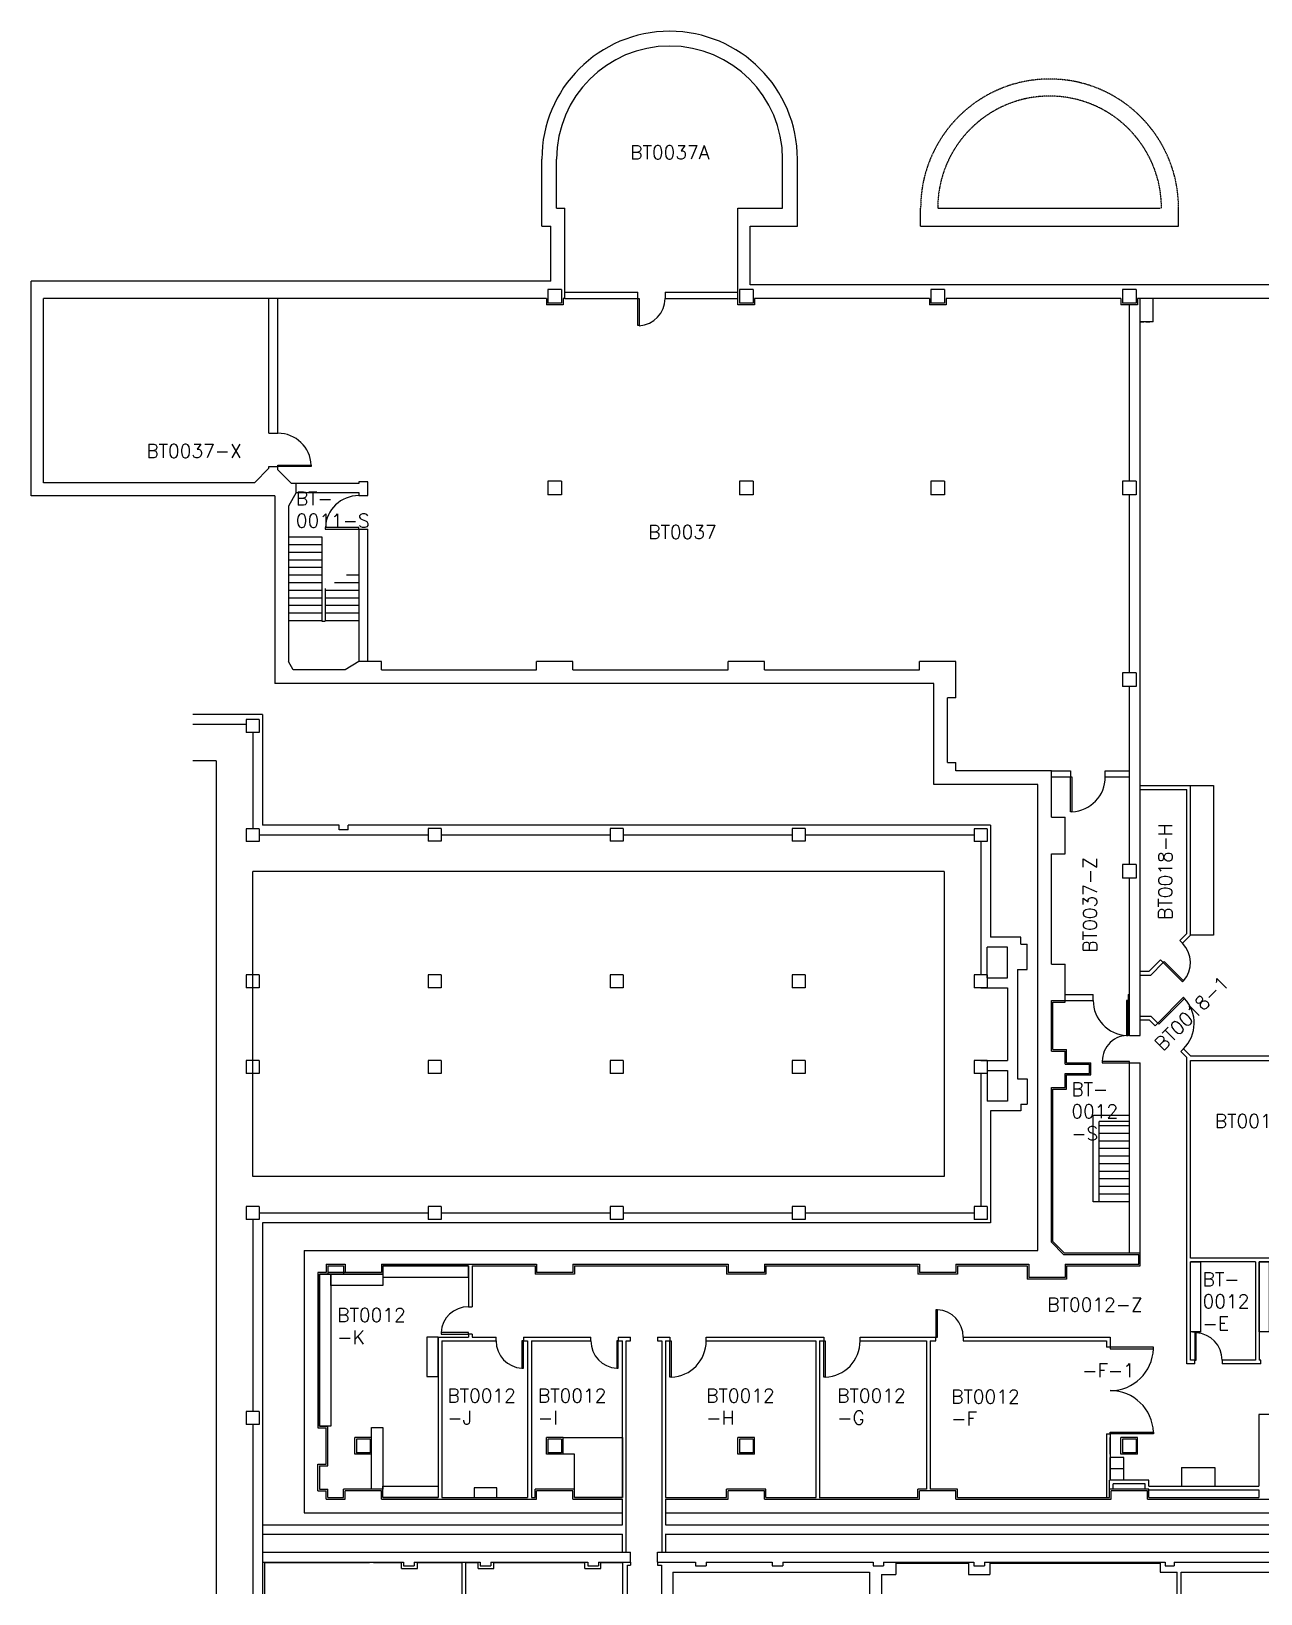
# Model space of a CAD drawing. Extents: x 2736 to 7299, y 18111 to 20264.
# Drawn here: x 2736 to 4357, y 18111 to 20171 of the extents above; entities that cross this region are included whole.
import ezdxf
from ezdxf.enums import TextEntityAlignment as Align

# ---------------------------------------------------------------- set-up
doc = ezdxf.new("R2010")
doc.units = 0
doc.header["$MEASUREMENT"] = 0
doc.linetypes.add('HIDDEN', pattern=[0.375, 0.25, -0.125])
doc.layers.get('0').update_dxf_attribs({"linetype": 'CONTINUOUS'})
for name, color, linetype in [('ARDOOR', 7, 'CONTINUOUS'), ('ARDOORNO', 4, 'CONTINUOUS'), ('ARROOMNO', 4, 'CONTINUOUS'), ('ARWALL', 7, 'CONTINUOUS'), ('COL', 14, 'CONTINUOUS'), ('EXWALL', 8, 'CONTINUOUS'), ('MILL', 1, 'CONTINUOUS')]:
    doc.layers.add(name, color=color, linetype=linetype)
doc.styles.add('ROMANS', font='romans.shx', dxfattribs={"height": 18})

# ---------------------------------------------------------------- blocks, each defined once
blk = doc.blocks.new('COL2')
for p, q in [((-0.5, -0.5), (-0.5, 0.5)), ((-0.5, 0.5), (0.5, 0.5)), ((0.5, -0.5), (0.5, 0.5)), ((-0.5, -0.5), (0.5, -0.5))]:
    blk.add_line(p, q)
blk = doc.blocks.new('A$C6FAB3CF1')
at = {"layer": 'ARDOOR', "linetype": 'CONTINUOUS'}
for p, q in [((0, 0), (0, 2)), ((0, 2), (44, 2)), ((44, 2), (44, 0)), ((44, 0), (0, 0))]:
    blk.add_line(p, q, dxfattribs=at)
blk.add_arc((0, 0), 44, 2.6052, 90.0592, dxfattribs=at)
blk = doc.blocks.new('A$C28BE432A')
at = {"layer": 'ARDOOR', "linetype": 'CONTINUOUS'}
for p, q in [((0, 2), (0, 0)), ((44, 2), (0, 2)), ((0, 0), (44, 0)), ((44, 0), (44, 2))]:
    blk.add_line(p, q, dxfattribs=at)
blk.add_arc((44, 0), 44, 89.9408, 177.3948, dxfattribs=at)
blk = doc.blocks.new('A$C71A95896')
at = {"layer": 'ARDOOR'}
for p, q in [((0, 36), (2, 36)), ((0, 0), (0, 36)), ((2, 36), (2, 0)), ((2, 0), (0, 0))]:
    blk.add_line(p, q, dxfattribs=at)
blk.add_arc((0, 35.9), 36, 273.1847, 0.0885, dxfattribs=at)
blk = doc.blocks.new('A$C2AF77418')
at = {"layer": 'ARDOOR', "linetype": 'CONTINUOUS'}
for p, q in [((0, 0), (0, 46)), ((0, 46), (2, 46)), ((2, 46), (2, 0)), ((2, 0), (0, 0))]:
    blk.add_line(p, q, dxfattribs=at)
blk.add_arc((0, 46), 46, 272.4919, 0.0542, dxfattribs=at)
blk = doc.blocks.new('A$C175C0D8C')
at = {"layer": 'ARDOOR', "linetype": 'CONTINUOUS'}
for p, q in [((46, 46), (44, 46)), ((44, 46), (44, 0)), ((46, 0), (46, 46)), ((44, 0), (46, 0))]:
    blk.add_line(p, q, dxfattribs=at)
blk.add_arc((46, 46), 46, 179.9458, 267.5081, dxfattribs=at)
blk = doc.blocks.new('A$C4CED1418')
at = {"layer": 'ARDOOR'}
for p, q in [((0, 2), (0, 0)), ((36, 2), (0, 2)), ((0, 0), (36, 0)), ((36, 0), (36, 2))]:
    blk.add_line(p, q, dxfattribs=at)
blk.add_arc((33.5, 2.6), 33.5, 85.7645, 180.9623, dxfattribs=at)
blk = doc.blocks.new('A$C09161909')
at = {"layer": 'ARDOOR'}
for p, q in [((0, 25.5), (1.4, 26.9)), ((25.5, 0), (0, 25.5)), ((1.4, 26.9), (26.9, 1.4)), ((26.9, 1.4), (25.5, 0))]:
    blk.add_line(p, q, dxfattribs=at)
blk.add_arc((0, 25.4), 36, 318.1847, 45.0885, dxfattribs=at)
blk = doc.blocks.new('A$C13252884')
at = {"layer": 'ARDOOR'}
for p, q in [((33.9, 67.9), (0, 33.9)), ((1.4, 32.5), (35.4, 66.5)), ((35.4, 66.5), (33.9, 67.9)), ((0, 33.9), (1.4, 32.5))]:
    blk.add_line(p, q, dxfattribs=at)
blk.add_arc((0, 34), 48, 314.9502, 42.612, dxfattribs=at)
blk = doc.blocks.new('A$C47441A18')
at = {"layer": 'ARDOOR'}
for p, q in [((36, 2), (0, 2)), ((0, 2), (0, 0)), ((36, 0), (36, 2)), ((0, 0), (36, 0))]:
    blk.add_line(p, q, dxfattribs=at)
blk.add_arc((35.9, 0), 36, 89.9115, 176.8153, dxfattribs=at)
blk = doc.blocks.new('A$C715325A9')
at = {"layer": 'ARDOOR'}
for p, q in [((36, 36), (34, 36)), ((34, 36), (34, 0)), ((36, 0), (36, 36)), ((34, 0), (36, 0))]:
    blk.add_line(p, q, dxfattribs=at)
blk.add_arc((36, 35.9), 36, 179.9115, 266.8153, dxfattribs=at)
blk = doc.blocks.new('A$C1F04628E')
at = {"layer": 'ARDOOR'}
for p, q in [((36, 36), (34, 36)), ((34, 36), (34, 0)), ((36, 0), (36, 36)), ((34, 0), (36, 0))]:
    blk.add_line(p, q, dxfattribs=at)
blk.add_arc((36, 35.9), 36, 179.9115, 266.8153, dxfattribs=at)
blk = doc.blocks.new('A$C71134248')
at = {"layer": 'ARDOOR'}
for p, q in [((0, 48), (2, 48)), ((0, 0), (0, 48)), ((2, 48), (2, 0)), ((2, 0), (0, 0))]:
    blk.add_line(p, q, dxfattribs=at)
blk.add_arc((0, 48), 48, 272.388, 0.0498, dxfattribs=at)
blk = doc.blocks.new('A$C7FD07D74')
at = {"layer": 'ARDOOR'}
for p, q in [((0, 48), (2, 48)), ((0, 0), (0, 48)), ((2, 48), (2, 0)), ((2, 0), (0, 0))]:
    blk.add_line(p, q, dxfattribs=at)
blk.add_arc((0, 48), 48, 272.388, 0.0498, dxfattribs=at)
blk = doc.blocks.new('A$C44C4454F')
at = {"layer": 'ARDOOR'}
for p, q in [((2, 36), (0, 36)), ((0, 36), (0, 0)), ((2, 0), (2, 36)), ((0, 0), (2, 0))]:
    blk.add_line(p, q, dxfattribs=at)
blk.add_arc((0, 0.1), 36, 359.9115, 86.8153, dxfattribs=at)
blk = doc.blocks.new('A$C3AAB4652')
at = {"layer": 'ARDOOR'}
for p, q in [((57, 57), (0, 57)), ((0, 57), (0, 55)), ((0, 55), (57, 55)), ((57, 55), (57, 57))]:
    blk.add_line(p, q, dxfattribs=at)
blk.add_arc((0, 57), 57, 269.9647, 357.9892, dxfattribs=at)
blk = doc.blocks.new('A$C2E1C2CAE')
at = {"layer": 'ARDOOR'}
for p, q in [((0, 0), (0, 2)), ((0, 2), (57, 2)), ((57, 2), (57, 0)), ((57, 0), (0, 0))]:
    blk.add_line(p, q, dxfattribs=at)
blk.add_arc((0, 0), 57, 2.0108, 90.0353, dxfattribs=at)
blk = doc.blocks.new('A$C4C9621B4')
at = {"layer": 'ARDOOR'}
for p, q in [((2, 36), (0, 36)), ((0, 36), (0, 0)), ((2, 0), (2, 36)), ((0, 0), (2, 0))]:
    blk.add_line(p, q, dxfattribs=at)
blk.add_arc((0, 0.1), 36, 359.9115, 86.8153, dxfattribs=at)

msp = doc.modelspace()

# ---------------------------------------------------------------- linework, layer by layer
msp.add_line((4357, 18419.3), (4355, 18419.3))
at = {"layer": 'ARDOOR'}
msp.add_line((4193, 18847.2), (4198, 18847.2), dxfattribs=at)
at = {"layer": 'ARWALL'}
for p, q in [((3439.5, 19826.7), (3535.5, 19826.7)), ((3439.5, 19818.7), (3535.5, 19818.7)), ((3535.5, 19818.7), (3535.5, 19826.7)), ((3571.5, 19826.7), (3667.5, 19826.7)), ((3571.5, 19826.7), (3571.5, 19818.7)), ((3571.5, 19818.7), (3667.5, 19818.7)), ((4215, 19787.7), (4198, 19787.7)), ((4081, 19196), (4106, 19196)), ((4152, 19196), (4184, 19196)), ((4081, 19188), (4106, 19188)), ((4152, 19188), (4184, 19188)), ((4250.2, 18972.2), (4259.5, 18981.5)), ((4250.2, 18972.2), (4253.7, 18968.7)), ((4253.7, 18968.7), (4264.5, 18979.5)), ((4224.7, 18946.8), (4209.8, 18931.8)), ((4228.3, 18943.3), (4224.7, 18946.8)), ((4198, 18931.8), (4209.8, 18931.8)), ((4198, 18926.8), (4211.8, 18926.8)), ((4211.8, 18926.8), (4228.3, 18943.3)), ((4099, 18901.3), (4136, 18901.3)), ((4099, 18893.3), (4136, 18893.3)), ((4182, 18901.3), (4184, 18901.3)), ((4198, 18872.8), (4211.8, 18872.8)), ((4198, 18867.8), (4209.8, 18867.8)), ((4217.6, 18860), (4209.8, 18867.8)), ((4211.8, 18872.8), (4221.2, 18863.5)), ((4221.2, 18863.5), (4217.6, 18860)), ((4251.6, 18826), (4255.1, 18829.6)), ((4251.6, 18826), (4259.5, 18818.1)), ((4255.1, 18829.6), (4264.5, 18820.2)), ((4264.5, 18820.2), (4384, 18820.2)), ((4264.5, 18814.2), (4384, 18814.2)), ((3312.2, 18543.7), (3312.2, 18489.7)), ((3317.2, 18543.7), (3317.2, 18489.7)), ((4427, 18553.7), (4264.5, 18553.7)), ((4350, 18548.7), (4264.5, 18548.7)), ((4350, 18548.7), (4350, 18419.3)), ((4451, 18548.7), (4355, 18548.7)), ((4355, 18548.7), (4355, 18419.3)), ((3312.2, 18489.7), (3317.2, 18489.7)), ((3312.2, 18453.7), (3312.2, 18449.7)), ((3317.2, 18453.7), (3312.2, 18453.7)), ((3317.2, 18453.7), (3317.2, 18449.7)), ((3272.2, 18449.7), (3272.2, 18238.2)), ((3272.2, 18449.7), (3312.2, 18449.7)), ((3277.2, 18444.7), (3277.2, 18238.2)), ((3277.2, 18444.7), (3348.7, 18444.7)), ((3317.2, 18449.7), (3348.7, 18449.7)), ((3348.7, 18444.7), (3348.7, 18449.7)), ((3384.7, 18449.7), (3473.7, 18449.7)), ((3384.7, 18449.7), (3384.7, 18444.7)), ((3384.7, 18444.7), (3390.2, 18444.7)), ((3390.2, 18444.7), (3390.2, 18238.2)), ((3395.2, 18444.7), (3395.2, 18238.2)), ((3395.2, 18444.7), (3473.7, 18444.7)), ((3473.7, 18444.7), (3473.7, 18449.7)), ((3509.7, 18449.7), (3525.7, 18449.7)), ((3509.7, 18449.7), (3509.7, 18444.7)), ((3509.7, 18444.7), (3515.2, 18444.7)), ((3515.2, 18238.2), (3515.2, 18444.7)), ((3520.2, 18166.1), (3520.2, 18444.7)), ((3520.2, 18444.7), (3525.7, 18444.7)), ((3525.7, 18444.7), (3525.7, 18449.7)), ((3561.7, 18449.7), (3577.7, 18449.7)), ((3561.7, 18449.7), (3561.7, 18444.7)), ((3561.7, 18444.7), (3567.2, 18444.7)), ((3567.2, 18444.7), (3567.2, 18166.1)), ((3572.2, 18444.7), (3572.2, 18238.2)), ((3572.2, 18444.7), (3577.7, 18444.7)), ((3577.7, 18449.7), (3577.7, 18444.7)), ((3625.7, 18449.7), (3780.7, 18449.7)), ((3625.7, 18444.7), (3625.7, 18449.7)), ((3625.7, 18444.7), (3770.2, 18444.7)), ((3770.2, 18444.7), (3770.2, 18238.2)), ((3775.2, 18444.7), (3775.2, 18238.2)), ((3775.2, 18444.7), (3780.7, 18444.7)), ((3780.7, 18449.7), (3780.7, 18444.7)), ((3828.7, 18449.7), (3928.7, 18449.7)), ((3828.7, 18444.7), (3828.7, 18449.7)), ((3828.7, 18444.7), (3916.2, 18444.7)), ((3916.2, 18444.7), (3916.2, 18249.2)), ((3921.2, 18444.7), (3921.2, 18249.2)), ((3921.2, 18444.7), (3928.7, 18444.7)), ((3928.7, 18444.7), (3928.7, 18449.7)), ((3964.7, 18449.7), (4158.5, 18449.7)), ((3964.7, 18449.7), (3964.7, 18444.7)), ((3964.7, 18444.7), (4153.5, 18444.7)), ((4153.5, 18444.7), (4153.5, 18436.2)), ((4158.5, 18436.2), (4153.5, 18436.2)), ((4158.5, 18449.7), (4158.5, 18436.2)), ((4270, 18414.3), (4259.5, 18414.3)), ((4270, 18419.3), (4264.5, 18419.3)), ((4270, 18414.3), (4270, 18419.3)), ((4350, 18419.3), (4306, 18419.3)), ((4306, 18419.3), (4306, 18414.3)), ((4357, 18414.3), (4306, 18414.3)), ((4355, 18414.3), (4308, 18414.3)), ((4357, 18414.3), (4357, 18419.3)), ((4580, 18347.7), (4354.5, 18347.7)), ((4354.5, 18347.7), (4354.5, 18253.2)), ((3184.5, 18317.2), (3162.5, 18317.2)), ((3162.5, 18295.2), (3162.5, 18317.2)), ((3184.5, 18295.2), (3184.5, 18317.2)), ((3415, 18295.2), (3415, 18317.2)), ((3437, 18317.2), (3415, 18317.2)), ((3437, 18295.2), (3437, 18317.2)), ((3689.5, 18317.2), (3667.5, 18317.2)), ((3667.5, 18295.2), (3667.5, 18317.2)), ((3689.5, 18295.2), (3689.5, 18317.2)), ((4153.5, 18322.2), (4153.5, 18238.2)), ((4153.5, 18322.2), (4158.5, 18322.2)), ((4158.5, 18322.2), (4158.5, 18261.2)), ((4158.5, 18295.2), (4158.5, 18317.2)), ((4172.5, 18295.2), (4172.5, 18317.2)), ((4194.5, 18317.2), (4172.5, 18317.2)), ((4194.5, 18295.2), (4194.5, 18317.2)), ((3184.5, 18295.2), (3162.5, 18295.2)), ((3437, 18295.2), (3415, 18295.2)), ((3689.5, 18295.2), (3667.5, 18295.2)), ((4194.5, 18295.2), (4172.5, 18295.2)), ((4252.5, 18277.7), (4252.5, 18253.7)), ((4296.5, 18277.7), (4296.5, 18253.7)), ((4209.5, 18261.2), (4157.5, 18261.2)), ((4204.5, 18256.2), (4162.5, 18256.2)), ((4354.5, 18248.2), (4354.5, 18238.2)), ((3515.2, 18202.1), (3515.2, 18236.2)), ((3572.2, 18236.2), (3572.2, 18202.1)), ((3515.2, 18166.1), (3515.2, 18190.1)), ((3572.2, 18190.1), (3572.2, 18166.1)), ((3043.9, 18152.8), (3181.9, 18152.8)), ((3043.9, 18111.4), (3043.9, 18152.8)), ((3186.9, 18152.8), (3223.9, 18152.8)), ((3223.9, 18144.8), (3223.9, 18152.8)), ((3223.9, 18144.8), (3244.9, 18144.8)), ((3244.9, 18144.8), (3244.9, 18152.8)), ((3244.9, 18152.8), (3303.9, 18152.8)), ((3303.9, 18111.4), (3303.9, 18152.8)), ((3308.9, 18152.8), (3324.9, 18152.8)), ((3308.9, 18111.4), (3308.9, 18152.8)), ((3324.9, 18144.8), (3324.9, 18152.8)), ((3324.9, 18144.8), (3345.9, 18144.8)), ((3345.9, 18152.8), (3465.9, 18152.8)), ((3345.9, 18144.8), (3345.9, 18152.8)), ((3465.9, 18144.8), (3465.9, 18152.8)), ((3465.9, 18144.8), (3486.9, 18144.8)), ((3486.9, 18152.8), (3515.9, 18152.8)), ((3486.9, 18144.8), (3486.9, 18152.8)), ((3515.9, 18111.4), (3515.9, 18152.8)), ((3521.9, 18149), (3525.7, 18149)), ((3521.9, 18111.4), (3521.9, 18149)), ((3525.7, 18153.1), (3525.7, 18149)), ((3561.7, 18153.1), (3561.7, 18149)), ((3561.7, 18149), (3566.9, 18149)), ((3566.9, 18149), (3566.9, 18111.4)), ((3875.9, 18151.8), (3971.7, 18151.8)), ((3875.9, 18151.8), (3875.9, 18136.8)), ((3971.7, 18151.8), (3971.7, 18136.8)), ((3999.7, 18151.8), (4224.4, 18151.8)), ((3999.7, 18151.8), (3999.7, 18136.8)), ((4224.4, 18151.8), (4224.4, 18139.8)), ((3581.9, 18139.8), (3840.9, 18139.8)), ((3581.9, 18139.8), (3581.9, 18111.4)), ((3840.9, 18139.8), (3840.9, 18111.4)), ((3856.9, 18136.8), (3856.9, 18111.4)), ((3856.9, 18136.8), (3875.9, 18136.8)), ((3971.7, 18136.8), (3999.7, 18136.8)), ((4224.4, 18139.8), (4246.9, 18139.8)), ((4246.9, 18111.4), (4246.9, 18139.8)), ((4251.9, 18139.8), (4376.9, 18139.8)), ((4251.9, 18111.4), (4251.9, 18139.8))]:
    msp.add_line(p, q, dxfattribs=at)
at = {"layer": 'ARWALL', "linetype": 'CONTINUOUS'}
for p, q in [((4215, 19787.7), (4215, 19818.7)), ((4106, 19196), (4106, 19188)), ((4152, 19188), (4152, 19196)), ((4198, 19176.5), (4264.5, 19176.5)), ((4264.5, 18979.5), (4264.5, 19176.5)), ((4198, 19171.5), (4259.5, 19171.5)), ((4259.5, 18981.5), (4259.5, 19171.5)), ((4136, 18893.3), (4136, 18901.3)), ((4182, 18901.3), (4182, 18893.3)), ((4182, 18893.3), (4184, 18893.3)), ((4259.5, 18414.3), (4259.5, 18818.1)), ((4264.5, 18553.7), (4264.5, 18814.2)), ((4264.5, 18787.2), (4264.5, 18807.1)), ((4264.5, 18419.3), (4264.5, 18548.7)), ((4252.5, 18277.7), (4296.5, 18277.7)), ((4157.5, 18249.2), (4157.5, 18261.2)), ((4162.5, 18249.2), (4162.5, 18256.2)), ((4204.5, 18249.2), (4204.5, 18256.2)), ((4209.5, 18253.2), (4209.5, 18261.2)), ((4209.5, 18253.2), (4354.5, 18253.2)), ((4209.5, 18248.2), (4354.5, 18248.2))]:
    msp.add_line(p, q, dxfattribs=at)
at = {"layer": 'EXWALL'}
for p, q in [((3409, 19913.7), (3409, 20002.2)), ((3428.5, 19937.7), (3428.5, 20002.2)), ((3726.5, 19937.7), (3726.5, 20002.2)), ((3746, 19913.7), (3746, 20002.2)), ((3428.5, 19937.7), (3439.5, 19937.7)), ((3439.5, 19818.7), (3439.5, 19937.7)), ((3667.5, 19937.7), (3726.5, 19937.7)), ((3667.5, 19810.2), (3667.5, 19937.7)), ((3908.5, 19913.7), (3908.5, 19937.7)), ((3931, 19937.7), (4224.5, 19937.7)), ((4248.5, 19913.7), (4248.5, 19937.7)), ((3409, 19913.7), (3421, 19913.7)), ((3421, 19841.2), (3421, 19913.7)), ((3683.5, 19913.7), (3746, 19913.7)), ((3683.5, 19836.7), (3683.5, 19913.7)), ((3908.5, 19913.7), (4200.5, 19913.7)), ((4200.5, 19913.7), (4248.5, 19913.7)), ((3421, 19841.2), (2735.7, 19841.2)), ((2735.7, 19558.2), (2735.7, 19841.2)), ((4678.2, 19836.7), (3683.5, 19836.7)), ((3415, 19818.7), (2751.7, 19818.7)), ((2751.7, 19575.7), (2751.7, 19818.7)), ((3049, 19640.9), (3049, 19818.7)), ((3061, 19640.9), (3061, 19818.7)), ((3415, 19818.7), (3415, 19810.2)), ((3437, 19818.7), (3437, 19810.2)), ((3439.5, 19818.7), (3437, 19818.7)), ((3920, 19818.7), (3689.5, 19818.7)), ((3689.5, 19818.7), (3689.5, 19810.2)), ((3920, 19818.7), (3920, 19810.2)), ((4082.8, 19818.7), (3942, 19818.7)), ((3942, 19818.7), (3942, 19810.2)), ((4172.5, 19818.7), (4082.8, 19818.7)), ((4172.5, 19818.7), (4172.5, 19810.2)), ((4425, 19818.7), (4194.5, 19818.7)), ((4194.5, 19818.7), (4194.5, 19810.2)), ((3437, 19810.2), (3415, 19810.2)), ((3689.5, 19810.2), (3667.5, 19810.2)), ((3942, 19810.2), (3920, 19810.2)), ((4194.5, 19810.2), (4172.5, 19810.2)), ((3049, 19640.9), (3061, 19640.9)), ((3030.3, 19575.7), (3049, 19594.9)), ((3049, 19596.9), (3061, 19596.9)), ((3049, 19594.9), (3049, 19596.9)), ((3061, 19594.9), (3061, 19596.9)), ((3061, 19592.7), (3061, 19594.9)), ((3079, 19574.7), (3061, 19592.7)), ((3030.3, 19575.7), (2751.7, 19575.7)), ((3085, 19574.7), (3079, 19574.7)), ((3167.5, 19574.7), (3085, 19574.7)), ((3085, 19562.7), (3085, 19574.7)), ((3167.5, 19576.7), (3167.5, 19574.7)), ((3179.5, 19576.7), (3167.5, 19576.7)), ((3179.5, 19558.7), (3179.5, 19576.7)), ((3057.1, 19558.2), (2735.7, 19558.2)), ((3057.1, 19558.2), (3057.1, 19311.2)), ((3085, 19562.7), (3075.1, 19544.7)), ((3075.1, 19544.7), (3075.1, 19340.2)), ((3085, 19562.7), (3167.5, 19562.7)), ((3167.5, 19562.7), (3167.5, 19558.7)), ((3167.5, 19558.7), (3179.5, 19558.7)), ((3075.1, 19504.2), (3119.1, 19504.2)), ((3119.1, 19504.2), (3119.1, 19393.2)), ((3167.5, 19514.7), (3167.5, 19340.2)), ((3167.5, 19514.7), (3179.5, 19514.7)), ((3179.5, 19340.2), (3179.5, 19514.7)), ((3075.1, 19494.2), (3119.1, 19494.2)), ((3075.1, 19484.2), (3119.1, 19484.2)), ((3075.1, 19474.2), (3119.1, 19474.2)), ((3075.1, 19464.2), (3119.1, 19464.2)), ((3075.1, 19454.2), (3119.1, 19454.2)), ((3075.1, 19444.2), (3119.1, 19444.2)), ((3135.8, 19444.2), (3167.5, 19444.2)), ((3151.3, 19454.2), (3167.5, 19454.2)), ((3075.1, 19434.2), (3119.1, 19434.2)), ((3075.1, 19424.2), (3119.1, 19424.2)), ((3123.5, 19436.2), (3123.5, 19393.2)), ((3123.5, 19434.2), (3167.5, 19434.2)), ((3123.5, 19424.2), (3167.5, 19424.2)), ((3075.1, 19414.2), (3119.1, 19414.2)), ((3075.1, 19404.2), (3119.1, 19404.2)), ((3123.5, 19414.2), (3167.5, 19414.2)), ((3123.5, 19404.2), (3167.5, 19404.2)), ((3075.1, 19394.2), (3119.1, 19394.2)), ((3119.1, 19393.2), (3123.5, 19393.2)), ((3123.5, 19394.2), (3167.5, 19394.2)), ((3081.1, 19329.2), (3075.1, 19340.2)), ((3167.5, 19340.2), (3149.5, 19329.2)), ((3197.5, 19340.2), (3167.5, 19340.2)), ((3197.5, 19329.2), (3197.5, 19340.2)), ((3402, 19329.2), (3402, 19340.2)), ((3450, 19340.2), (3402, 19340.2)), ((3450, 19329.2), (3450, 19340.2)), ((3702.5, 19340.2), (3654.5, 19340.2)), ((3654.5, 19329.2), (3654.5, 19340.2)), ((3702.5, 19329.2), (3702.5, 19340.2)), ((3955, 19340.2), (3907, 19340.2)), ((3907, 19329.2), (3907, 19340.2)), ((3955, 19292.2), (3955, 19340.2)), ((3149.5, 19329.2), (3081.1, 19329.2)), ((3197.5, 19329.2), (3402, 19329.2)), ((3450, 19329.2), (3654.5, 19329.2)), ((3702.5, 19329.2), (3907, 19329.2)), ((3926, 19311.2), (3057.1, 19311.2)), ((3926, 19178), (3926, 19311.2)), ((3944, 19207), (3944, 19292.2)), ((3955, 19292.2), (3944, 19292.2)), ((3040.7, 19270.2), (2948.8, 19270.2)), ((3019.2, 19257.2), (2948.8, 19257.2)), ((3040.7, 19270.2), (3040.7, 19124.2)), ((3027.7, 19246.7), (3027.7, 19119.7)), ((2979.7, 19209.2), (2948.8, 19209.2)), ((2979.7, 19209.2), (2979.7, 18111.4)), ((3944, 19207), (3955, 19207)), ((3955, 19196), (3955, 19207)), ((4081, 19196), (3955, 19196)), ((4081, 19134.7), (4081, 19196)), ((4063, 19178), (3926, 19178)), ((4063, 18563.7), (4063, 19178)), ((4081, 19134.7), (4099, 19134.7)), ((4099, 19086.7), (4099, 19134.7)), ((3259.2, 19111.2), (3036.2, 19111.2)), ((3141.7, 19124.2), (3040.7, 19124.2)), ((3141.7, 19118.2), (3141.7, 19124.2)), ((3153.7, 19118.2), (3141.7, 19118.2)), ((4000.7, 19124.2), (3153.7, 19124.2)), ((3153.7, 19118.2), (3153.7, 19124.2)), ((3499.2, 19111.2), (3276.2, 19111.2)), ((3739.2, 19111.2), (3516.2, 19111.2)), ((3979.2, 19111.2), (3756.2, 19111.2)), ((4000.7, 19124.2), (4000.7, 18976.7)), ((3987.7, 19102.7), (3987.7, 18927.2)), ((4081, 19086.7), (4099, 19086.7)), ((4081, 18941.3), (4081, 19086.7)), ((3939.7, 19063.2), (3027.7, 19063.2)), ((3027.7, 18661.2), (3027.7, 19063.2)), ((3939.7, 19063.2), (3939.7, 18661.2)), ((4040.5, 18976.7), (4000.7, 18976.7)), ((4040.5, 18967.7), (4040.5, 18976.7)), ((4040.5, 18967.7), (4049, 18967.7)), ((4049, 18934.2), (4049, 18967.7)), ((3996.2, 18923.2), (3996.2, 18963.7)), ((4023.2, 18963.7), (3996.2, 18963.7)), ((4023.2, 18923.2), (4023.2, 18963.7)), ((4023.2, 18923.2), (4023.2, 18934.2)), ((4036.2, 18934.2), (4049, 18934.2)), ((4036.2, 18934.2), (4036.2, 18790.2)), ((4081, 18941.3), (4099, 18941.3)), ((4099, 18891.3), (4099, 18941.3)), ((3987.7, 18910.2), (4023.2, 18910.2)), ((3996.2, 18923.2), (4023.2, 18923.2)), ((3996.2, 18910.2), (4023.2, 18910.2)), ((4023.2, 18910.2), (4023.2, 18814.2)), ((4081, 18826.5), (4081, 18893.3)), ((4081, 18893.3), (4099, 18893.3)), ((4083, 18828.5), (4083, 18891.3)), ((4083, 18891.3), (4099, 18891.3)), ((4184, 18847.2), (4198, 18847.2)), ((4081, 18826.5), (4099, 18826.5)), ((4083, 18828.5), (4101, 18828.5)), ((4099, 18809.2), (4099, 18826.5)), ((4101, 18811.2), (4101, 18828.5)), ((3987.7, 18814.2), (4023.2, 18814.2)), ((4099, 18809.2), (4131, 18809.2)), ((4101, 18811.2), (4133, 18811.2)), ((4131, 18797.2), (4131, 18809.2)), ((4133, 18795.2), (4133, 18811.2)), ((4184, 18811.1), (4198, 18811.1)), ((3987.7, 18797.2), (3987.7, 18621.7)), ((3996.2, 18801.2), (3996.2, 18760.7)), ((3996.2, 18801.2), (4023.2, 18801.2)), ((4023.2, 18801.2), (4023.2, 18760.7)), ((4023.2, 18801.2), (4023.2, 18790.2)), ((4036.2, 18790.2), (4049, 18790.2)), ((4049, 18790.2), (4049, 18756.7)), ((4099, 18778.5), (4099, 18797.2)), ((4099, 18797.2), (4131, 18797.2)), ((4101, 18776.5), (4101, 18795.2)), ((4101, 18795.2), (4133, 18795.2)), ((4023.2, 18760.7), (3996.2, 18760.7)), ((4081, 18574.7), (4081, 18778.5)), ((4081, 18778.5), (4099, 18778.5)), ((4083, 18575.5), (4083, 18776.5)), ((4083, 18776.5), (4101, 18776.5)), ((4040.5, 18747.7), (4000.7, 18747.7)), ((4000.7, 18747.7), (4000.7, 18600.2)), ((4040.5, 18756.7), (4040.5, 18747.7)), ((4040.5, 18756.7), (4049, 18756.7)), ((4183.5, 18741.9), (4136, 18741.9)), ((4183.5, 18733.9), (4144, 18733.9)), ((4184, 18728.1), (4144, 18728.1)), ((4184, 18718.1), (4144, 18718.1)), ((4184, 18708.1), (4144, 18708.1)), ((4184, 18698.1), (4144, 18698.1)), ((4184, 18688.1), (4144, 18688.1)), ((4184, 18678.1), (4144, 18678.1)), ((3939.7, 18661.2), (3027.7, 18661.2)), ((4184, 18668.1), (4144, 18668.1)), ((4184, 18658.1), (4144, 18658.1)), ((4184, 18648.1), (4144, 18648.1)), ((4184, 18638.1), (4144, 18638.1)), ((4144, 18628.1), (4136, 18628.1)), ((4184, 18628.1), (4144, 18628.1)), ((3027.7, 18604.7), (3027.7, 18351.7)), ((3259.2, 18613.2), (3036.2, 18613.2)), ((4000.7, 18600.2), (3040.7, 18600.2)), ((3040.7, 18600.2), (3040.7, 18111.4)), ((3499.2, 18613.2), (3276.2, 18613.2)), ((3739.2, 18613.2), (3516.2, 18613.2)), ((3979.2, 18613.2), (3756.2, 18613.2)), ((4097, 18558.7), (4081, 18574.7)), ((4097.8, 18560.7), (4083, 18575.5)), ((3095.7, 18563.7), (4063, 18563.7)), ((3095.7, 18563.7), (3095.7, 18218.2)), ((4097, 18558.7), (4196, 18558.7)), ((4097.8, 18560.7), (4198, 18560.7)), ((4196, 18545.7), (4196, 18558.7)), ((4198, 18543.7), (4198, 18560.7)), ((3113.7, 18534.7), (3113.7, 18330.2)), ((3124.7, 18534.7), (3113.7, 18534.7)), ((3124.7, 18545.7), (3124.7, 18534.7)), ((3124.7, 18545.7), (3149.5, 18545.7)), ((3126.7, 18543.7), (3126.7, 18532.7)), ((3126.7, 18543.7), (3147.5, 18543.7)), ((3197.5, 18534.7), (3126.7, 18534.7)), ((3147.5, 18543.7), (3147.5, 18532.7)), ((3149.5, 18545.7), (3149.5, 18534.7)), ((3197.5, 18545.7), (3402, 18545.7)), ((3197.5, 18545.7), (3197.5, 18534.7)), ((3199.5, 18543.7), (3312.2, 18543.7)), ((3199.5, 18543.7), (3199.5, 18532.7)), ((3317.2, 18543.7), (3400, 18543.7)), ((3400, 18543.7), (3400, 18532.7)), ((3402, 18545.7), (3402, 18534.7)), ((3450, 18534.7), (3402, 18534.7)), ((3450, 18545.7), (3654.5, 18545.7)), ((3450, 18545.7), (3450, 18534.7)), ((3452, 18543.7), (3652.5, 18543.7)), ((3452, 18543.7), (3452, 18532.7)), ((3652.5, 18543.7), (3652.5, 18532.7)), ((3654.5, 18545.7), (3654.5, 18534.7)), ((3702.5, 18534.7), (3654.5, 18534.7)), ((3702.5, 18545.7), (3907, 18545.7)), ((3702.5, 18545.7), (3702.5, 18534.7)), ((3704.5, 18543.7), (3905, 18543.7)), ((3704.5, 18543.7), (3704.5, 18532.7)), ((3905, 18543.7), (3905, 18532.7)), ((3907, 18545.7), (3907, 18534.7)), ((3955, 18534.7), (3907, 18534.7)), ((3955, 18545.7), (4051, 18545.7)), ((3955, 18545.7), (3955, 18534.7)), ((3957, 18543.7), (4049, 18543.7)), ((3957, 18543.7), (3957, 18532.7)), ((4049, 18543.7), (4049, 18526.2)), ((4051, 18545.7), (4051, 18528.2)), ((4099, 18545.7), (4196, 18545.7)), ((4099, 18545.7), (4099, 18528.2)), ((4101, 18543.7), (4198, 18543.7)), ((4101, 18543.7), (4101, 18526.2)), ((3115.7, 18532.7), (3115.7, 18332.2)), ((3126.7, 18532.7), (3115.7, 18532.7)), ((3199.5, 18532.7), (3126.7, 18532.7)), ((3199.5, 18517.7), (3147.5, 18517.7)), ((3199.5, 18528.7), (3312.2, 18528.7)), ((3452, 18532.7), (3400, 18532.7)), ((3704.5, 18532.7), (3652.5, 18532.7)), ((3957, 18532.7), (3905, 18532.7)), ((4101, 18526.2), (4049, 18526.2)), ((4099, 18528.2), (4051, 18528.2)), ((3027.7, 18334.7), (3027.7, 18111.4)), ((3113.7, 18330.2), (3124.7, 18330.2)), ((3115.7, 18332.2), (3126.7, 18332.2)), ((3124.7, 18282.2), (3124.7, 18330.2)), ((3126.7, 18280.2), (3126.7, 18332.2)), ((3113.7, 18282.2), (3124.7, 18282.2)), ((3113.7, 18247.2), (3113.7, 18282.2)), ((3115.7, 18280.2), (3126.7, 18280.2)), ((3115.7, 18280.2), (3115.7, 18249.2)), ((3113.7, 18247.2), (3124.7, 18247.2)), ((3115.7, 18249.2), (3126.7, 18249.2)), ((3124.7, 18236.2), (3124.7, 18247.2)), ((3126.7, 18238.2), (3126.7, 18249.2)), ((3199.5, 18249.2), (3147.5, 18249.2)), ((3147.5, 18238.2), (3147.5, 18249.2)), ((3197.5, 18247.2), (3149.5, 18247.2)), ((3149.5, 18236.2), (3149.5, 18247.2)), ((3197.5, 18236.2), (3197.5, 18247.2)), ((3199.5, 18253.2), (3272.2, 18253.2)), ((3199.5, 18238.2), (3199.5, 18249.2)), ((3400, 18238.2), (3400, 18249.2)), ((3452, 18249.2), (3400, 18249.2)), ((3402, 18236.2), (3402, 18247.2)), ((3450, 18247.2), (3402, 18247.2)), ((3450, 18236.2), (3450, 18247.2)), ((3452, 18238.2), (3452, 18249.2)), ((3704.5, 18249.2), (3652.5, 18249.2)), ((3652.5, 18238.2), (3652.5, 18249.2)), ((3702.5, 18247.2), (3654.5, 18247.2)), ((3654.5, 18236.2), (3654.5, 18247.2)), ((3702.5, 18236.2), (3702.5, 18247.2)), ((3704.5, 18238.2), (3704.5, 18249.2)), ((3916.2, 18249.2), (3905, 18249.2)), ((3905, 18238.2), (3905, 18249.2)), ((3955, 18247.2), (3907, 18247.2)), ((3907, 18236.2), (3907, 18247.2)), ((3957, 18249.2), (3921.2, 18249.2)), ((3955, 18236.2), (3955, 18247.2)), ((3957, 18238.2), (3957, 18249.2)), ((4157.5, 18238.2), (4157.5, 18249.2)), ((4209.5, 18249.2), (4157.5, 18249.2)), ((4159.5, 18236.2), (4159.5, 18247.2)), ((4207.5, 18247.2), (4159.5, 18247.2)), ((4207.5, 18236.2), (4207.5, 18247.2)), ((4209.5, 18238.2), (4209.5, 18249.2)), ((3124.7, 18236.2), (3149.5, 18236.2)), ((3126.7, 18238.2), (3147.5, 18238.2)), ((3197.5, 18236.2), (3402, 18236.2)), ((3199.5, 18238.2), (3272.2, 18238.2)), ((3277.2, 18238.2), (3390.2, 18238.2)), ((3395.2, 18238.2), (3400, 18238.2)), ((3450, 18236.2), (3515.2, 18236.2)), ((3452, 18238.2), (3515.2, 18238.2)), ((3572.2, 18238.2), (3652.5, 18238.2)), ((3572.2, 18236.2), (3654.5, 18236.2)), ((3702.5, 18236.2), (3907, 18236.2)), ((3704.5, 18238.2), (3770.7, 18238.2)), ((3774.7, 18238.2), (3905, 18238.2)), ((3955, 18236.2), (4159.5, 18236.2)), ((3957, 18238.2), (4139.2, 18238.2)), ((4139.2, 18238.2), (4157.5, 18238.2)), ((4207.5, 18236.2), (4412, 18236.2)), ((4209.5, 18238.2), (4354.5, 18238.2)), ((3095.7, 18218.2), (3515.2, 18218.2)), ((3572.2, 18218.2), (4430, 18218.2)), ((3040.7, 18202.1), (3515.2, 18202.1)), ((3040.7, 18195.2), (3040.7, 18166.1)), ((3040.7, 18190.1), (3515.2, 18190.1)), ((3571.7, 18190.1), (4648, 18190.1)), ((3572.2, 18202.1), (4648, 18202.1)), ((3040.7, 18166.1), (3525.7, 18166.1)), ((3483.7, 18166.1), (3525.7, 18166.1)), ((3483.7, 18166.1), (3525.7, 18166.1)), ((3525.7, 18153.1), (3525.7, 18166.1)), ((3525.7, 18153.1), (3525.7, 18166.1)), ((3525.7, 18153.1), (3525.7, 18166.1)), ((3561.7, 18166.1), (4648, 18166.1)), ((3561.7, 18166.1), (3611.7, 18166.1)), ((3561.7, 18166.1), (3611.7, 18166.1)), ((3561.7, 18153.1), (3561.7, 18166.1)), ((3561.7, 18153.1), (3561.7, 18166.1)), ((3561.7, 18153.1), (3561.7, 18166.1)), ((3040.7, 18153.1), (3226.7, 18153.1)), ((3226.7, 18153.1), (3226.7, 18148.1)), ((3226.7, 18148.1), (3240.7, 18148.1)), ((3240.7, 18153.1), (3327.7, 18153.1)), ((3240.7, 18153.1), (3240.7, 18148.1)), ((3327.7, 18153.1), (3327.7, 18148.1)), ((3327.7, 18148.1), (3341.7, 18148.1)), ((3341.7, 18153.1), (3469.7, 18153.1)), ((3341.7, 18153.1), (3341.7, 18148.1)), ((3469.7, 18153.1), (3469.7, 18148.1)), ((3469.7, 18148.1), (3483.7, 18148.1)), ((3483.7, 18153.1), (3483.7, 18148.1)), ((3483.7, 18153.1), (3525.7, 18153.1)), ((3483.7, 18153.1), (3525.7, 18153.1)), ((3483.7, 18153.1), (3525.7, 18153.1)), ((3561.7, 18153.1), (3611.7, 18153.1)), ((3561.7, 18153.1), (3611.7, 18153.1)), ((3561.7, 18153.1), (3611.7, 18153.1)), ((3611.7, 18153.1), (3611.7, 18148.1)), ((3611.7, 18148.1), (3625.7, 18148.1)), ((3625.7, 18153.1), (3712.7, 18153.1)), ((3625.7, 18153.1), (3625.7, 18148.1)), ((3712.7, 18153.1), (3712.7, 18148.1)), ((3712.7, 18148.1), (3726.7, 18148.1)), ((3726.7, 18153.1), (3845.7, 18153.1)), ((3726.7, 18153.1), (3726.7, 18148.1)), ((3845.7, 18153.1), (3845.7, 18148.1)), ((3845.7, 18148.1), (3859.7, 18148.1)), ((3859.7, 18153.1), (3978.7, 18153.1)), ((3859.7, 18153.1), (3859.7, 18148.1)), ((3978.7, 18153.1), (3978.7, 18148.1)), ((3978.7, 18148.1), (3992.7, 18148.1)), ((3992.7, 18153.1), (4230.7, 18153.1)), ((3992.7, 18153.1), (3992.7, 18148.1)), ((4230.7, 18153.1), (4230.7, 18148.1)), ((4230.7, 18148.1), (4242.7, 18148.1)), ((4242.7, 18153.1), (4464.7, 18153.1)), ((4242.7, 18153.1), (4242.7, 18148.1))]:
    msp.add_line(p, q, dxfattribs=at)
at = {"layer": 'EXWALL', "linetype": 'CONTINUOUS'}
for p, q in [((4198, 18847.2), (4198, 19818.7)), ((4184, 19577.7), (4184, 19810.2)), ((4184, 19325.2), (4184, 19559.7)), ((4184, 19072.7), (4184, 19307.2)), ((4184, 18847.2), (4184, 19054.7)), ((4184, 18560.7), (4184, 18811.1)), ((4198, 18560.7), (4198, 18811.1)), ((4136, 18628.1), (4136, 18741.9)), ((4144, 18628.1), (4144, 18733.9))]:
    msp.add_line(p, q, dxfattribs=at)
at = {"layer": 'EXWALL'}
for radius in [168.5, 149]:
    msp.add_arc((3577.5, 20002.2), radius, 0, 180, dxfattribs=at)
at = {"layer": 'EXWALL', "linetype": 'HIDDEN'}
for radius in [170, 147.5]:
    msp.add_arc((4078.5, 19937.7), radius, 0, 180, dxfattribs=at)
at = {"layer": 'MILL', "linetype": 'HIDDEN', "ltscale": 20}
msp.add_line((4198, 19787.7), (4211, 19787.7), dxfattribs=at)
at = {"layer": 'MILL'}
for p, q in [((3437, 18317.2), (3515.2, 18317.2)), ((3437, 18295.2), (3437, 18317.2)), ((3515.2, 18317.2), (3515.2, 18238.2)), ((3452, 18295.2), (3437, 18295.2)), ((3452, 18238.2), (3452, 18295.2)), ((4176.5, 18291.2), (4158.5, 18291.2)), ((4158.5, 18261.2), (4158.5, 18291.2)), ((4176.5, 18261.2), (4176.5, 18291.2)), ((4158.5, 18273.2), (4158.5, 18285.2)), ((4176.5, 18276.2), (4158.5, 18276.2)), ((4176.5, 18261.2), (4158.5, 18261.2)), ((3515.2, 18238.2), (3452, 18238.2))]:
    msp.add_line(p, q, dxfattribs=at)
for points in [[(4264.5, 19176.5), (4294.5, 19176.5), (4294.5, 18979.5), (4264.5, 18979.5), (4264.5, 19176.5)], [(3199.5, 18532.7), (3199.5, 18517.7), (3130.7, 18517.7), (3130.7, 18532.7), (3199.5, 18532.7), (3199.5, 18528.7), (3312.2, 18528.7), (3312.2, 18543.7), (3199.5, 18543.7), (3199.5, 18532.7)], [(4267.1, 18456.7), (4277.5, 18456.7), (4264.5, 18456.7), (4264.5, 18548.7), (4277.5, 18548.7), (4277.5, 18456.7)], [(4366.5, 18456.7), (4355, 18456.7), (4355, 18548.7), (4368, 18548.7), (4368, 18456.7), (4366.5, 18456.7)], [(3115.7, 18532.7), (3130.7, 18532.7), (3130.7, 18332.2), (3115.7, 18332.2), (3115.7, 18532.7)], [(3272.2, 18449.7), (3257.2, 18449.7), (3257.2, 18397.7), (3272.2, 18397.7), (3272.2, 18449.7)], [(3184.5, 18317.2), (3184.5, 18330.6), (3199.5, 18330.6), (3199.5, 18249.2), (3184.5, 18249.2), (3184.5, 18317.2), (3184.5, 18330.6), (3199.5, 18330.6), (3199.5, 18253.2), (3272.2, 18253.2), (3272.2, 18238.2), (3199.5, 18238.2), (3199.5, 18253.2), (3257.2, 18253.2)], [(3319.7, 18251.2), (3319.7, 18238.2), (3349.7, 18238.2), (3349.7, 18251.2), (3319.7, 18251.2)]]:
    msp.add_lwpolyline(points, dxfattribs=at)

# ---------------------------------------------------------------- block references
at = {"layer": 'ARDOOR'}
for name, p in [('A$C71A95896', (3535.5, 19782.7)), ('A$C6FAB3CF1', (3061, 19596.9)), ('A$C28BE432A', (3123.5, 19514.7)), ('A$C2AF77418', (4106, 19142)), ('A$C09161909', (4228.3, 18917.8)), ('A$C175C0D8C', (4136, 18847.3)), ('A$C13252884', (4221.2, 18829.6)), ('A$C4CED1418', (4148, 18811.1)), ('A$C47441A18', (3276.2, 18453.7)), ('A$C44C4454F', (3928.7, 18449.7)), ('A$C4C9621B4', (4270, 18419.3)), ('A$C715325A9', (3348.7, 18408.7)), ('A$C1F04628E', (3473.7, 18408.7)), ('A$C71134248', (3577.7, 18396.7)), ('A$C7FD07D74', (3780.7, 18396.7)), ('A$C3AAB4652', (4158.5, 18379.2)), ('A$C2E1C2CAE', (4158.5, 18322.2))]:
    msp.add_blockref(name, p, dxfattribs=at)
at = {"layer": 'COL', "rotation": 180}
for p, xscale, yscale, zscale in [((3426, 19821.2), 18, 18, 18), ((3678.5, 19821.2), 18, 18, 18), ((3931, 19821.2), 18, 18, 18), ((4183.5, 19821.2), 18, 18, 18), ((3426, 19568.7), 18, 18, 18), ((3678.5, 19568.7), 18, 18, 18), ((3931, 19568.7), 18, 18, 18), ((4183.5, 19568.7), 18, 18, 18), ((4183.5, 19316.2), 18, 18, 18), ((3027.7, 19255.2), 17, 17, 16), ((3027.7, 19111.2), 17, 17, 16), ((3267.7, 19111.7), 17, 17, 16), ((3507.7, 19111.7), 17, 17, 16), ((3747.7, 19111.7), 17, 17, 16), ((3987.7, 19111.2), 17, 17, 16), ((4183.5, 19063.7), 18, 18, 18), ((3027.7, 18918.7), 17, 17, 16), ((3267.7, 18918.7), 17, 17, 16), ((3507.7, 18918.7), 17, 17, 16), ((3747.7, 18918.7), 17, 17, 16), ((3987.7, 18918.7), 17, 17, 16), ((3027.7, 18805.7), 17, 17, 16), ((3267.7, 18805.7), 17, 17, 16), ((3507.7, 18805.7), 17, 17, 16), ((3747.7, 18805.7), 17, 17, 16), ((3987.7, 18805.7), 17, 17, 16), ((3027.7, 18613.2), 17, 17, 16), ((3267.7, 18613.2), 17, 17, 16), ((3507.7, 18613.2), 17, 17, 16), ((3747.7, 18613.2), 17, 17, 16), ((3987.7, 18613.2), 17, 17, 16), ((3027.7, 18343.2), 17, 17, 16), ((3173.5, 18306.2), 18, 18, 18), ((3426, 18306.2), 18, 18, 18), ((3678.5, 18306.2), 18, 18, 18), ((4183.5, 18306.2), 18, 18, 18)]:
    msp.add_blockref('COL2', p, dxfattribs=dict(at, xscale=xscale, yscale=yscale, zscale=zscale))

# ---------------------------------------------------------------- texts
at = {"layer": 'ARDOORNO', "style": 'ROMANS'}
msp.add_text('BT0018-1', height=18, rotation=45, dxfattribs=at).set_placement((4227.8, 18825.6))
msp.add_text('-F-1', height=18, dxfattribs=at).set_placement((4121.5, 18396.8))
at = {"layer": 'ARROOMNO', "style": 'ROMANS'}
for s, p in [('BT0037A', (3577.7, 20002.1)), ('BT0037', (3594.5, 19501.7)), ('BT0018F', (4348.5, 18725.4)), ('BT0012-Z', (4138.4, 18483.5))]:
    msp.add_text(s, height=18, dxfattribs=at).set_placement(p, align=Align.CENTER)
msp.add_text('BT0037-X', height=18, rotation=0.001, dxfattribs=at).set_placement((2887.5, 19608.6))
for s, p in [('BT-', (3084.7, 19545.9)), ('0011-S', (3084.7, 19516.8)), ('BT-', (4107.2, 18767.4)), ('0012', (4107.2, 18738.3)), ('-S', (4107.2, 18709.1)), ('BT-', (4280.3, 18517)), ('0012', (4280.3, 18487.8)), ('BT0012', (3139.3, 18469.6)), ('-E', (4280.3, 18458.7)), ('-K', (3139.3, 18440.4)), ('BT0012', (3284.5, 18363.6)), ('BT0012', (3403.9, 18363.6)), ('BT0012', (3625.8, 18363.6)), ('BT0012', (3798.5, 18363.6)), ('BT0012', (3948.8, 18362.3)), ('-J', (3284.5, 18334.4)), ('-I', (3403.9, 18334.4)), ('-H', (3625.8, 18334.4)), ('-G', (3798.5, 18334.4)), ('-F', (3948.8, 18333.2))]:
    msp.add_text(s, height=18, dxfattribs=at).set_placement(p)
msp.add_text('BT0018-H', height=18, rotation=90, dxfattribs=at).set_placement((4240, 19127), align=Align.RIGHT)
msp.add_text('BT0037-Z', height=18, rotation=90, dxfattribs=at).set_placement((4140.7, 19019.3), align=Align.CENTER)

doc.saveas('drawing.dxf')
